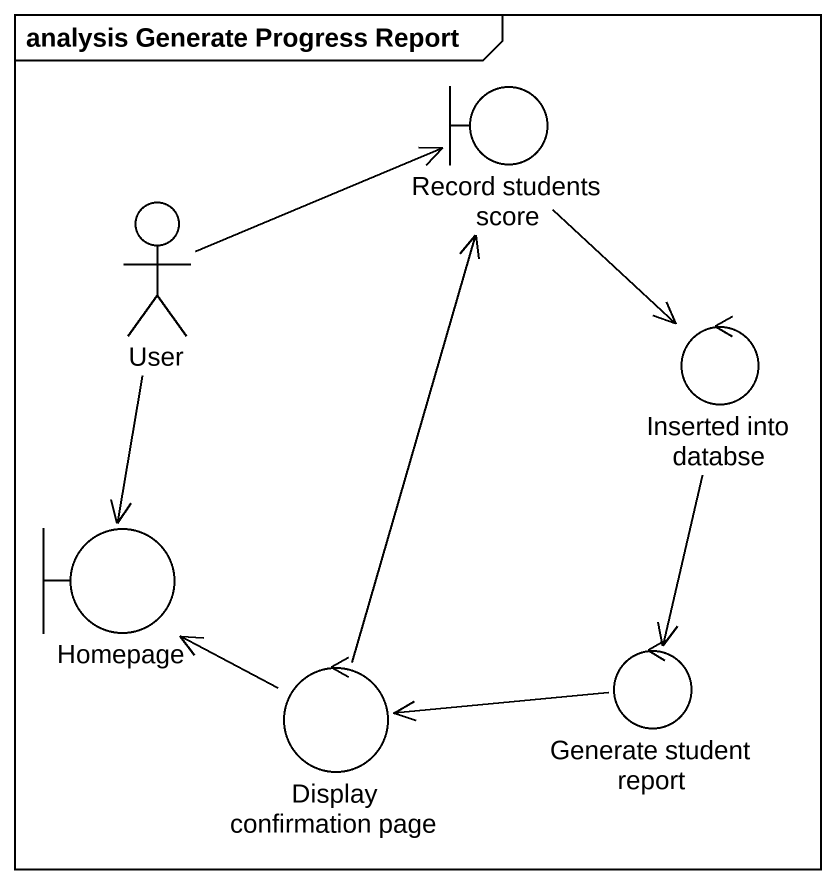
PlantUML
@startuml
mainframe analysis Generate Progress Report
boundary "Record students score" as Record_students_score
actor User
control "Inserted into databse" as Inserted_into_databse
boundary Homepage
control "Display confirmation page" as Display_confirmation_page
control "Generate student report" as Generate_student_report
Record_students_score --> Inserted_into_databse
User -right-> Record_students_score
User --> Homepage
Inserted_into_databse --> Generate_student_report
Display_confirmation_page -up-> Record_students_score
Display_confirmation_page -up-> Homepage
Generate_student_report -left-> Display_confirmation_page
@enduml
